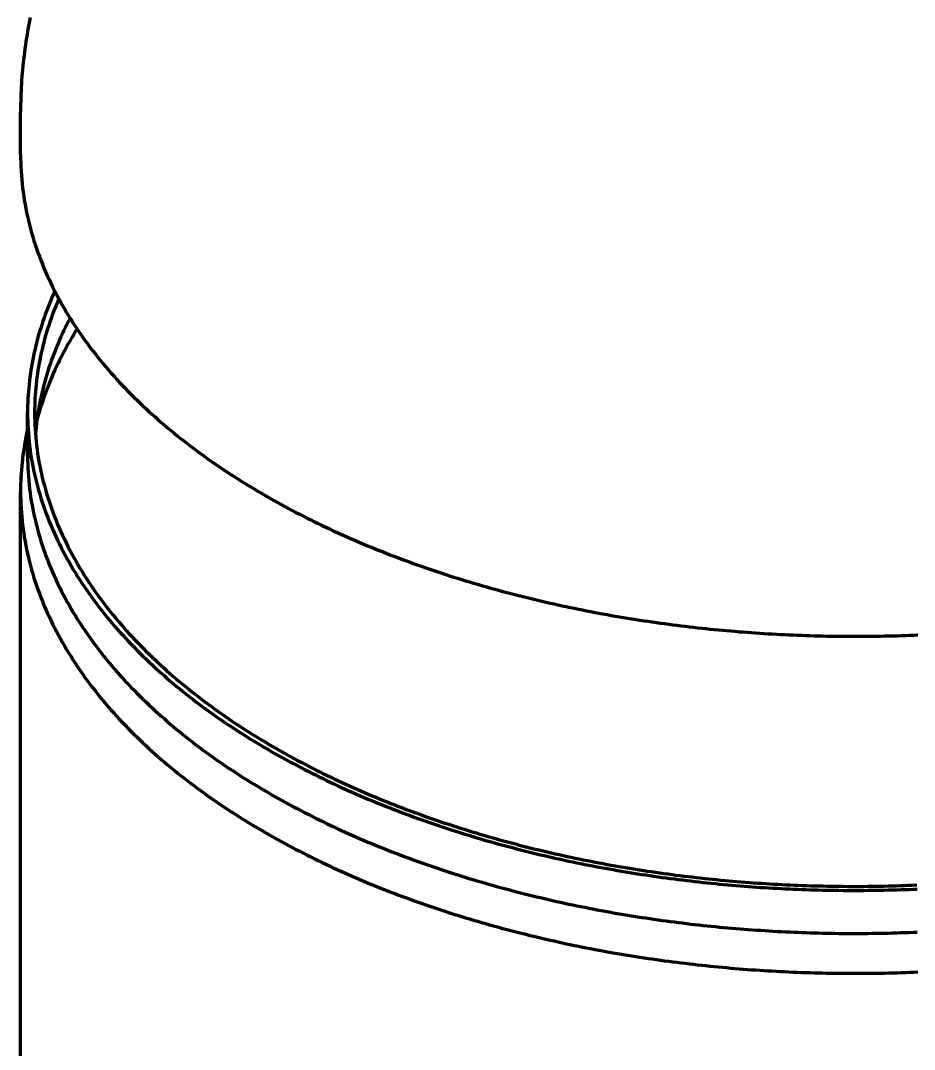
# Model space of a CAD drawing. Header units: millimetres. Extents: x 0 to 594, y 0 to 420.
# Drawn here: x 207.09 to 227.46, y 209 to 232.43 of the extents above; entities that cross this region are included whole.
import ezdxf

# ---------------------------------------------------------------- set-up
doc = ezdxf.new("R2010")
doc.units = ezdxf.units.MM
doc.layers.add('01-VISIBLE', color=7, linetype='CONTINUOUS', lineweight=70)

msp = doc.modelspace()

# ---------------------------------------------------------------- linework, layer by layer
at = {"layer": '01-VISIBLE'}
for p, q in [((207.091, 229.378), (207.091, 230.357)), ((207.251, 222.518), (207.251, 223.498)), ((207.251, 223.135), (207.213, 222.942)), ((207.091, 205.863), (207.091, 221.701))]:
    msp.add_line(p, q, dxfattribs=at)
for points in [[(207.313, 232.503), (207.297, 232.425), (207.282, 232.346), (207.267, 232.267), (207.253, 232.189), (207.239, 232.11), (207.226, 232.031), (207.214, 231.952), (207.202, 231.873), (207.19, 231.793), (207.18, 231.714), (207.17, 231.635), (207.16, 231.555), (207.151, 231.476), (207.143, 231.396), (207.135, 231.316), (207.128, 231.237), (207.122, 231.157), (207.116, 231.077), (207.111, 230.997), (207.106, 230.917), (207.102, 230.837), (207.099, 230.757), (207.096, 230.677), (207.094, 230.597), (207.093, 230.517), (207.092, 230.437), (207.091, 230.357)], [(207.091, 229.378), (207.092, 229.283), (207.094, 229.188), (207.098, 229.093), (207.103, 228.999), (207.109, 228.904), (207.117, 228.809), (207.126, 228.715), (207.137, 228.621), (207.149, 228.527), (207.162, 228.433), (207.177, 228.339), (207.193, 228.246), (207.21, 228.153), (207.229, 228.06), (207.249, 227.967), (207.27, 227.875), (207.293, 227.783), (207.317, 227.691), (207.343, 227.6), (207.369, 227.508), (207.397, 227.418), (207.426, 227.328), (207.456, 227.238), (207.488, 227.148), (207.52, 227.059), (207.554, 226.971), (207.589, 226.883), (207.625, 226.795), (207.663, 226.708), (207.701, 226.621), (207.74, 226.535), (207.781, 226.449), (207.822, 226.364), (207.865, 226.279), (207.909, 226.195), (207.953, 226.111), (207.999, 226.028), (208.045, 225.945), (208.093, 225.863), (208.141, 225.782), (208.19, 225.701), (208.241, 225.62), (208.292, 225.54), (208.344, 225.461), (208.396, 225.382), (208.45, 225.304), (208.504, 225.226), (208.559, 225.149), (208.615, 225.073), (208.672, 224.997), (208.73, 224.921), (208.788, 224.847), (208.847, 224.772), (208.906, 224.699), (208.967, 224.625), (209.028, 224.553), (209.089, 224.481), (209.152, 224.409), (209.215, 224.338), (209.278, 224.268), (209.342, 224.198), (209.407, 224.129), (209.473, 224.06), (209.539, 223.992), (209.605, 223.925), (209.672, 223.858), (209.74, 223.791), (209.808, 223.725), (209.877, 223.66), (209.946, 223.595), (210.015, 223.531), (210.085, 223.467), (210.156, 223.404), (210.227, 223.341), (210.299, 223.279), (210.371, 223.217), (210.443, 223.156), (210.516, 223.095), (210.589, 223.035), (210.663, 222.975), (210.737, 222.916), (210.812, 222.858), (210.887, 222.799), (210.962, 222.742), (211.038, 222.685), (211.114, 222.628), (211.19, 222.572), (211.267, 222.516), (211.344, 222.461), (211.421, 222.406), (211.499, 222.352), (211.577, 222.298), (211.656, 222.245), (211.735, 222.192), (211.814, 222.14), (211.893, 222.088), (211.973, 222.037), (212.053, 221.986), (212.133, 221.935), (212.213, 221.885), (212.294, 221.836), (212.375, 221.787), (212.457, 221.738), (212.538, 221.69), (212.62, 221.642), (212.702, 221.594), (212.785, 221.547), (212.867, 221.501), (212.95, 221.455), (213.033, 221.409), (213.117, 221.364), (213.2, 221.319), (213.284, 221.275), (213.368, 221.231), (213.452, 221.187), (213.537, 221.144), (213.621, 221.101), (213.706, 221.059), (213.791, 221.017), (213.876, 220.975), (213.962, 220.934), (214.047, 220.893), (214.133, 220.853), (214.219, 220.813), (214.305, 220.774), (214.392, 220.734), (214.478, 220.696), (214.565, 220.657), (214.652, 220.619), (214.739, 220.581), (214.826, 220.544), (214.913, 220.507), (215.001, 220.471), (215.088, 220.435), (215.176, 220.399), (215.264, 220.363), (215.352, 220.328), (215.44, 220.294), (215.529, 220.259), (215.617, 220.225), (215.706, 220.192), (215.795, 220.158), (215.884, 220.125), (215.973, 220.093), (216.062, 220.061), (216.151, 220.029), (216.241, 219.997), (216.33, 219.966), (216.42, 219.935), (216.51, 219.905), (216.6, 219.875), (216.69, 219.845), (216.78, 219.816), (216.87, 219.786), (216.96, 219.758), (217.051, 219.729), (217.141, 219.701), (217.232, 219.673), (217.323, 219.646), (217.414, 219.619), (217.505, 219.592), (217.596, 219.566), (217.687, 219.539), (217.778, 219.514), (217.869, 219.488), (217.961, 219.463), (218.052, 219.438), (218.144, 219.414), (218.236, 219.389), (218.327, 219.366), (218.419, 219.342), (218.511, 219.319), (218.603, 219.296), (218.695, 219.273), (218.787, 219.251), (218.88, 219.229), (218.972, 219.207), (219.064, 219.186), (219.157, 219.165), (219.249, 219.144), (219.342, 219.123), (219.434, 219.103), (219.527, 219.083), (219.62, 219.064), (219.713, 219.045), (219.806, 219.026), (219.899, 219.007), (219.992, 218.989), (220.085, 218.971), (220.178, 218.953), (220.271, 218.935), (220.364, 218.918), (220.458, 218.901), (220.551, 218.885), (220.644, 218.868), (220.738, 218.852), (220.831, 218.837), (220.925, 218.821), (221.019, 218.806), (221.112, 218.791), (221.206, 218.777), (221.3, 218.763), (221.393, 218.749), (221.487, 218.735), (221.581, 218.721), (221.675, 218.708), (221.769, 218.696), (221.863, 218.683), (221.957, 218.671), (222.051, 218.659), (222.145, 218.647), (222.239, 218.636), (222.333, 218.625), (222.428, 218.614), (222.522, 218.603), (222.616, 218.593), (222.71, 218.583), (222.805, 218.573), (222.899, 218.564), (222.994, 218.555), (223.088, 218.546), (223.182, 218.537), (223.277, 218.529), (223.371, 218.521), (223.466, 218.513), (223.56, 218.506), (223.655, 218.499), (223.749, 218.492), (223.844, 218.485), (223.939, 218.479), (224.033, 218.473), (224.128, 218.467), (224.223, 218.461), (224.317, 218.456), (224.412, 218.451), (224.507, 218.446), (224.601, 218.442), (224.696, 218.438), (224.791, 218.434), (224.886, 218.43), (224.98, 218.427), (225.075, 218.424), (225.17, 218.421), (225.265, 218.418), (225.359, 218.416), (225.454, 218.414), (225.549, 218.412), (225.644, 218.411), (225.739, 218.41), (225.833, 218.409), (225.928, 218.408), (226.023, 218.408), (226.118, 218.408), (226.213, 218.408), (226.308, 218.409), (226.402, 218.409), (226.497, 218.41), (226.592, 218.412), (226.687, 218.413), (226.782, 218.415), (226.876, 218.417), (226.971, 218.42), (227.066, 218.422), (227.161, 218.425), (227.255, 218.429), (227.35, 218.432), (227.445, 218.436), (227.54, 218.44)], [(207.872, 226.266), (207.838, 226.192), (207.806, 226.117), (207.774, 226.041), (207.743, 225.966), (207.713, 225.89), (207.683, 225.814), (207.655, 225.737), (207.627, 225.66), (207.601, 225.583), (207.575, 225.505), (207.55, 225.428), (207.526, 225.349), (207.503, 225.271), (207.481, 225.192), (207.46, 225.113), (207.44, 225.034), (207.421, 224.955), (207.403, 224.875), (207.386, 224.795), (207.37, 224.715), (207.355, 224.635), (207.34, 224.555), (207.327, 224.474), (207.315, 224.393), (207.304, 224.312), (207.294, 224.231), (207.285, 224.15), (207.277, 224.069), (207.27, 223.987), (207.265, 223.906), (207.26, 223.824), (207.256, 223.743), (207.253, 223.661), (207.252, 223.579), (207.251, 223.498)], [(207.961, 226.096), (207.93, 226.021), (207.899, 225.946), (207.869, 225.871), (207.84, 225.795), (207.812, 225.719), (207.785, 225.643), (207.758, 225.566), (207.733, 225.49), (207.708, 225.412), (207.684, 225.335), (207.662, 225.257), (207.64, 225.179), (207.619, 225.101), (207.599, 225.022), (207.58, 224.943), (207.562, 224.864), (207.545, 224.785), (207.529, 224.706), (207.514, 224.626), (207.5, 224.546), (207.487, 224.466), (207.475, 224.386), (207.464, 224.306), (207.454, 224.225), (207.445, 224.145), (207.437, 224.064), (207.43, 223.983), (207.424, 223.903), (207.42, 223.822), (207.416, 223.741), (207.413, 223.66), (207.412, 223.579), (207.411, 223.498)], [(208.219, 225.655), (208.181, 225.582), (208.144, 225.509), (208.108, 225.436), (208.073, 225.362), (208.038, 225.288), (208.004, 225.214), (207.971, 225.139), (207.939, 225.064), (207.908, 224.988), (207.878, 224.912), (207.848, 224.836), (207.819, 224.76), (207.792, 224.683), (207.765, 224.606), (207.739, 224.528), (207.714, 224.45), (207.69, 224.372), (207.666, 224.294), (207.644, 224.215), (207.623, 224.136), (207.603, 224.057), (207.583, 223.978), (207.565, 223.898), (207.548, 223.818), (207.531, 223.738)], [(208.379, 225.408), (208.336, 225.339), (208.294, 225.27), (208.252, 225.2), (208.212, 225.13), (208.171, 225.059), (208.132, 224.988), (208.093, 224.917), (208.055, 224.845), (208.018, 224.773), (207.981, 224.7), (207.946, 224.627), (207.911, 224.554), (207.876, 224.48), (207.843, 224.406), (207.81, 224.332), (207.779, 224.257), (207.748, 224.182), (207.718, 224.106), (207.688, 224.031), (207.66, 223.955), (207.632, 223.878), (207.606, 223.801), (207.58, 223.724), (207.555, 223.647), (207.531, 223.57), (207.508, 223.492), (207.486, 223.413), (207.465, 223.335)], [(207.531, 223.738), (207.516, 223.658), (207.502, 223.577), (207.488, 223.496), (207.476, 223.415), (207.465, 223.334), (207.455, 223.252), (207.446, 223.171), (207.438, 223.089), (207.431, 223.008)], [(207.251, 223.498), (207.252, 223.404), (207.254, 223.31), (207.258, 223.216), (207.263, 223.122), (207.269, 223.028), (207.277, 222.934), (207.286, 222.841), (207.296, 222.747), (207.308, 222.654), (207.321, 222.561), (207.336, 222.468), (207.352, 222.375), (207.369, 222.283), (207.388, 222.191), (207.408, 222.099), (207.429, 222.007), (207.452, 221.916), (207.475, 221.825), (207.5, 221.735), (207.527, 221.644), (207.554, 221.554), (207.583, 221.465), (207.613, 221.376), (207.644, 221.287), (207.677, 221.199), (207.71, 221.111), (207.745, 221.024), (207.781, 220.937), (207.818, 220.85), (207.856, 220.764), (207.895, 220.679), (207.935, 220.594), (207.976, 220.509), (208.019, 220.425), (208.062, 220.342), (208.106, 220.259), (208.151, 220.176), (208.197, 220.094), (208.244, 220.013), (208.292, 219.932), (208.341, 219.852), (208.391, 219.772), (208.442, 219.693), (208.493, 219.614), (208.545, 219.536), (208.598, 219.458), (208.652, 219.381), (208.707, 219.305), (208.763, 219.229), (208.819, 219.154), (208.876, 219.079), (208.934, 219.005), (208.992, 218.931), (209.051, 218.858), (209.111, 218.785), (209.171, 218.714), (209.233, 218.642), (209.294, 218.571), (209.357, 218.501), (209.42, 218.431), (209.484, 218.362), (209.548, 218.293), (209.613, 218.225), (209.678, 218.158), (209.744, 218.091), (209.81, 218.024), (209.877, 217.958), (209.945, 217.893), (210.013, 217.828), (210.082, 217.764), (210.151, 217.7), (210.22, 217.637), (210.29, 217.574), (210.361, 217.512), (210.432, 217.45), (210.503, 217.389), (210.575, 217.328), (210.647, 217.268), (210.72, 217.208), (210.793, 217.149), (210.867, 217.091), (210.94, 217.032), (211.015, 216.975), (211.089, 216.918), (211.164, 216.861), (211.24, 216.805), (211.316, 216.749), (211.392, 216.694), (211.468, 216.639), (211.545, 216.585), (211.622, 216.531), (211.7, 216.478), (211.777, 216.425), (211.855, 216.373), (211.934, 216.321), (212.013, 216.27), (212.092, 216.219), (212.171, 216.168), (212.25, 216.118), (212.33, 216.068), (212.41, 216.019), (212.491, 215.971), (212.572, 215.922), (212.652, 215.874), (212.734, 215.827), (212.815, 215.78), (212.897, 215.733), (212.979, 215.687), (213.061, 215.642), (213.143, 215.596), (213.226, 215.551), (213.309, 215.507), (213.392, 215.463), (213.475, 215.419), (213.559, 215.376), (213.642, 215.333), (213.726, 215.291), (213.81, 215.249), (213.895, 215.207), (213.979, 215.166), (214.064, 215.125), (214.149, 215.085), (214.234, 215.045), (214.319, 215.005), (214.405, 214.966), (214.49, 214.927), (214.576, 214.889), (214.662, 214.851), (214.748, 214.813), (214.834, 214.776), (214.921, 214.739), (215.007, 214.702), (215.094, 214.666), (215.181, 214.63), (215.268, 214.594), (215.355, 214.559), (215.443, 214.525), (215.53, 214.49), (215.618, 214.456), (215.706, 214.422), (215.794, 214.389), (215.882, 214.356), (215.97, 214.323), (216.058, 214.291), (216.146, 214.259), (216.235, 214.228), (216.324, 214.196), (216.413, 214.166), (216.501, 214.135), (216.59, 214.105), (216.68, 214.075), (216.769, 214.045), (216.858, 214.016), (216.948, 213.987), (217.037, 213.959), (217.127, 213.931), (217.217, 213.903), (217.307, 213.875), (217.397, 213.848), (217.487, 213.821), (217.577, 213.795), (217.667, 213.768), (217.758, 213.742), (217.848, 213.717), (217.939, 213.692), (218.029, 213.667), (218.12, 213.642), (218.211, 213.618), (218.302, 213.594), (218.393, 213.57), (218.484, 213.547), (218.575, 213.524), (218.666, 213.501), (218.758, 213.478), (218.849, 213.456), (218.94, 213.434), (219.032, 213.413), (219.123, 213.392), (219.215, 213.371), (219.307, 213.35), (219.399, 213.33), (219.491, 213.31), (219.582, 213.29), (219.674, 213.271), (219.767, 213.252), (219.859, 213.233), (219.951, 213.214), (220.043, 213.196), (220.135, 213.178), (220.228, 213.161), (220.32, 213.143), (220.413, 213.126), (220.505, 213.11), (220.598, 213.093), (220.69, 213.077), (220.783, 213.061), (220.876, 213.046), (220.968, 213.03), (221.061, 213.015), (221.154, 213.001), (221.247, 212.986), (221.34, 212.972), (221.433, 212.958), (221.526, 212.945), (221.619, 212.931), (221.712, 212.918), (221.805, 212.906), (221.899, 212.893), (221.992, 212.881), (222.085, 212.869), (222.178, 212.858), (222.272, 212.846), (222.365, 212.835), (222.459, 212.825), (222.552, 212.814), (222.645, 212.804), (222.739, 212.794), (222.832, 212.784), (222.926, 212.775), (223.02, 212.766), (223.113, 212.757), (223.207, 212.749), (223.3, 212.74), (223.394, 212.732), (223.488, 212.725), (223.582, 212.717), (223.675, 212.71), (223.769, 212.703), (223.863, 212.697), (223.957, 212.69), (224.051, 212.684), (224.144, 212.679), (224.238, 212.673), (224.332, 212.668), (224.426, 212.663), (224.52, 212.658), (224.614, 212.654), (224.708, 212.65), (224.802, 212.646), (224.896, 212.642), (224.99, 212.639), (225.084, 212.636), (225.178, 212.633), (225.272, 212.631), (225.366, 212.628), (225.46, 212.627), (225.554, 212.625), (225.648, 212.623), (225.742, 212.622), (225.836, 212.621), (225.93, 212.621), (226.024, 212.62), (226.118, 212.62), (226.212, 212.621), (226.306, 212.621), (226.4, 212.622), (226.494, 212.623), (226.588, 212.624), (226.682, 212.626), (226.776, 212.628), (226.87, 212.63), (226.964, 212.632), (227.058, 212.635), (227.152, 212.638), (227.246, 212.641), (227.34, 212.644), (227.434, 212.648), (227.527, 212.652)], [(207.411, 223.498), (207.412, 223.404), (207.414, 223.311), (207.418, 223.218), (207.422, 223.125), (207.429, 223.032), (207.436, 222.939), (207.445, 222.846), (207.456, 222.754), (207.468, 222.661), (207.481, 222.569), (207.495, 222.477), (207.511, 222.385), (207.528, 222.293), (207.547, 222.202), (207.566, 222.111), (207.587, 222.02), (207.61, 221.93), (207.633, 221.839), (207.658, 221.75), (207.684, 221.66), (207.712, 221.571), (207.74, 221.482), (207.77, 221.394), (207.801, 221.306), (207.833, 221.218), (207.866, 221.131), (207.901, 221.045), (207.936, 220.958), (207.973, 220.873), (208.011, 220.787), (208.049, 220.703), (208.089, 220.618), (208.13, 220.535), (208.172, 220.451), (208.215, 220.369), (208.259, 220.286), (208.303, 220.205), (208.349, 220.123), (208.396, 220.043), (208.443, 219.962), (208.492, 219.883), (208.541, 219.804), (208.591, 219.725), (208.642, 219.647), (208.694, 219.57), (208.747, 219.493), (208.8, 219.416), (208.855, 219.341), (208.91, 219.265), (208.966, 219.191), (209.022, 219.117), (209.079, 219.043), (209.137, 218.97), (209.196, 218.897), (209.255, 218.826), (209.315, 218.754), (209.376, 218.683), (209.437, 218.613), (209.499, 218.543), (209.561, 218.474), (209.625, 218.406), (209.688, 218.338), (209.753, 218.27), (209.817, 218.203), (209.883, 218.137), (209.949, 218.071), (210.015, 218.005), (210.082, 217.94), (210.15, 217.876), (210.218, 217.812), (210.286, 217.749), (210.355, 217.686), (210.424, 217.624), (210.494, 217.563), (210.565, 217.501), (210.636, 217.441), (210.707, 217.381), (210.778, 217.321), (210.85, 217.262), (210.923, 217.203), (210.996, 217.145), (211.069, 217.087), (211.143, 217.03), (211.217, 216.974), (211.291, 216.917), (211.366, 216.862), (211.441, 216.807), (211.517, 216.752), (211.592, 216.698), (211.669, 216.644), (211.745, 216.591), (211.822, 216.538), (211.899, 216.485), (211.976, 216.433), (212.054, 216.382), (212.132, 216.331), (212.21, 216.28), (212.289, 216.23), (212.368, 216.181), (212.447, 216.132), (212.527, 216.083), (212.606, 216.034), (212.686, 215.987), (212.767, 215.939), (212.847, 215.892), (212.928, 215.846), (213.009, 215.799), (213.09, 215.754), (213.172, 215.708), (213.253, 215.663), (213.335, 215.619), (213.417, 215.575), (213.5, 215.531), (213.582, 215.488), (213.665, 215.445), (213.748, 215.403), (213.831, 215.361), (213.915, 215.319), (213.998, 215.278), (214.082, 215.237), (214.166, 215.196), (214.25, 215.156), (214.335, 215.117), (214.419, 215.077), (214.504, 215.039), (214.589, 215), (214.674, 214.962), (214.759, 214.924), (214.844, 214.887), (214.93, 214.85), (215.016, 214.813), (215.102, 214.777), (215.188, 214.741), (215.274, 214.705), (215.36, 214.67), (215.446, 214.635), (215.533, 214.601), (215.62, 214.567), (215.707, 214.533), (215.794, 214.499), (215.881, 214.466), (215.968, 214.434), (216.056, 214.401), (216.143, 214.369), (216.231, 214.338), (216.319, 214.306), (216.407, 214.275), (216.495, 214.245), (216.583, 214.214), (216.671, 214.185), (216.76, 214.155), (216.848, 214.126), (216.937, 214.097), (217.025, 214.068), (217.114, 214.04), (217.203, 214.012), (217.292, 213.984), (217.381, 213.957), (217.471, 213.93), (217.56, 213.903), (217.649, 213.877), (217.739, 213.851), (217.828, 213.825), (217.918, 213.8), (218.008, 213.775), (218.098, 213.75), (218.188, 213.726), (218.278, 213.702), (218.368, 213.678), (218.458, 213.654), (218.548, 213.631), (218.639, 213.608), (218.729, 213.586), (218.82, 213.563), (218.91, 213.541), (219.001, 213.52), (219.092, 213.499), (219.183, 213.477), (219.274, 213.457), (219.364, 213.436), (219.456, 213.416), (219.547, 213.396), (219.638, 213.377), (219.729, 213.358), (219.82, 213.339), (219.912, 213.32), (220.003, 213.302), (220.094, 213.284), (220.186, 213.266), (220.278, 213.248), (220.369, 213.231), (220.461, 213.214), (220.553, 213.198), (220.644, 213.181), (220.736, 213.165), (220.828, 213.15), (220.92, 213.134), (221.012, 213.119), (221.104, 213.104), (221.196, 213.09), (221.288, 213.075), (221.38, 213.061), (221.473, 213.048), (221.565, 213.034), (221.657, 213.021), (221.749, 213.008), (221.842, 212.996), (221.934, 212.983), (222.027, 212.971), (222.119, 212.959), (222.212, 212.948), (222.304, 212.937), (222.397, 212.926), (222.489, 212.915), (222.582, 212.905), (222.675, 212.895), (222.767, 212.885), (222.86, 212.875), (222.953, 212.866), (223.046, 212.857), (223.138, 212.848), (223.231, 212.84), (223.324, 212.832), (223.417, 212.824), (223.51, 212.816), (223.603, 212.809), (223.696, 212.802), (223.789, 212.795), (223.882, 212.788), (223.975, 212.782), (224.068, 212.776), (224.161, 212.771), (224.254, 212.765), (224.347, 212.76), (224.44, 212.755), (224.533, 212.75), (224.626, 212.746), (224.72, 212.742), (224.813, 212.738), (224.906, 212.735), (224.999, 212.731), (225.092, 212.728), (225.185, 212.725), (225.279, 212.723), (225.372, 212.721), (225.465, 212.719), (225.558, 212.717), (225.651, 212.716), (225.745, 212.715), (225.838, 212.714), (225.931, 212.713), (226.024, 212.713), (226.117, 212.713), (226.211, 212.713), (226.304, 212.713), (226.397, 212.714), (226.49, 212.715), (226.584, 212.717), (226.677, 212.718), (226.77, 212.72), (226.863, 212.722), (226.956, 212.724), (227.05, 212.727), (227.143, 212.73), (227.236, 212.733), (227.329, 212.736), (227.422, 212.74), (227.515, 212.744)], [(207.213, 222.942), (207.198, 222.861), (207.183, 222.779), (207.17, 222.697), (207.157, 222.614), (207.146, 222.532), (207.135, 222.449), (207.126, 222.366), (207.118, 222.283), (207.111, 222.2), (207.105, 222.117), (207.1, 222.034), (207.096, 221.951), (207.093, 221.868), (207.092, 221.785), (207.091, 221.701)], [(207.251, 222.518), (207.252, 222.424), (207.254, 222.33), (207.258, 222.236), (207.263, 222.142), (207.269, 222.048), (207.277, 221.955), (207.286, 221.861), (207.296, 221.768), (207.308, 221.674), (207.321, 221.581), (207.336, 221.488), (207.352, 221.396), (207.369, 221.303), (207.388, 221.211), (207.408, 221.119), (207.429, 221.028), (207.452, 220.936), (207.475, 220.845), (207.5, 220.755), (207.527, 220.664), (207.554, 220.575), (207.583, 220.485), (207.613, 220.396), (207.644, 220.307), (207.677, 220.219), (207.71, 220.131), (207.745, 220.044), (207.781, 219.957), (207.818, 219.87), (207.856, 219.784), (207.895, 219.699), (207.935, 219.614), (207.976, 219.529), (208.019, 219.445), (208.062, 219.362), (208.106, 219.279), (208.151, 219.196), (208.197, 219.115), (208.244, 219.033), (208.292, 218.952), (208.341, 218.872), (208.391, 218.792), (208.442, 218.713), (208.493, 218.634), (208.545, 218.556), (208.598, 218.479), (208.652, 218.402), (208.707, 218.325), (208.763, 218.249), (208.819, 218.174), (208.876, 218.099), (208.934, 218.025), (208.992, 217.951), (209.051, 217.878), (209.111, 217.806), (209.171, 217.734), (209.233, 217.662), (209.294, 217.591), (209.357, 217.521), (209.42, 217.451), (209.484, 217.382), (209.548, 217.314), (209.613, 217.245), (209.678, 217.178), (209.744, 217.111), (209.81, 217.044), (209.877, 216.978), (209.945, 216.913), (210.013, 216.848), (210.082, 216.784), (210.151, 216.72), (210.22, 216.657), (210.29, 216.594), (210.361, 216.532), (210.432, 216.47), (210.503, 216.409), (210.575, 216.348), (210.647, 216.288), (210.72, 216.229), (210.793, 216.169), (210.867, 216.111), (210.94, 216.053), (211.015, 215.995), (211.089, 215.938), (211.164, 215.881), (211.24, 215.825), (211.316, 215.769), (211.392, 215.714), (211.468, 215.66), (211.545, 215.605), (211.622, 215.552), (211.7, 215.498), (211.777, 215.445), (211.855, 215.393), (211.934, 215.341), (212.013, 215.29), (212.092, 215.239), (212.171, 215.188), (212.25, 215.138), (212.33, 215.089), (212.41, 215.039), (212.491, 214.991), (212.572, 214.942), (212.652, 214.895), (212.734, 214.847), (212.815, 214.8), (212.897, 214.754), (212.979, 214.708), (213.061, 214.662), (213.143, 214.617), (213.226, 214.572), (213.309, 214.527), (213.392, 214.483), (213.475, 214.44), (213.559, 214.396), (213.642, 214.354), (213.726, 214.311), (213.81, 214.269), (213.895, 214.228), (213.979, 214.186), (214.064, 214.146), (214.149, 214.105), (214.234, 214.065), (214.319, 214.026), (214.405, 213.986), (214.49, 213.947), (214.576, 213.909), (214.662, 213.871), (214.748, 213.833), (214.834, 213.796), (214.921, 213.759), (215.007, 213.722), (215.094, 213.686), (215.181, 213.65), (215.268, 213.615), (215.355, 213.579), (215.443, 213.545), (215.53, 213.51), (215.618, 213.476), (215.706, 213.443), (215.794, 213.409), (215.882, 213.376), (215.97, 213.344), (216.058, 213.311), (216.146, 213.279), (216.235, 213.248), (216.324, 213.217), (216.413, 213.186), (216.501, 213.155), (216.59, 213.125), (216.68, 213.095), (216.769, 213.066), (216.858, 213.036), (216.948, 213.008), (217.037, 212.979), (217.127, 212.951), (217.217, 212.923), (217.307, 212.895), (217.397, 212.868), (217.487, 212.841), (217.577, 212.815), (217.667, 212.789), (217.758, 212.763), (217.848, 212.737), (217.939, 212.712), (218.029, 212.687), (218.12, 212.662), (218.211, 212.638), (218.302, 212.614), (218.393, 212.59), (218.484, 212.567), (218.575, 212.544), (218.666, 212.521), (218.758, 212.499), (218.849, 212.476), (218.94, 212.455), (219.032, 212.433), (219.123, 212.412), (219.215, 212.391), (219.307, 212.37), (219.399, 212.35), (219.491, 212.33), (219.582, 212.31), (219.674, 212.291), (219.767, 212.272), (219.859, 212.253), (219.951, 212.235), (220.043, 212.216), (220.135, 212.198), (220.228, 212.181), (220.32, 212.163), (220.413, 212.146), (220.505, 212.13), (220.598, 212.113), (220.69, 212.097), (220.783, 212.081), (220.876, 212.066), (220.968, 212.05), (221.061, 212.035), (221.154, 212.021), (221.247, 212.006), (221.34, 211.992), (221.433, 211.978), (221.526, 211.965), (221.619, 211.951), (221.712, 211.938), (221.805, 211.926), (221.899, 211.913), (221.992, 211.901), (222.085, 211.889), (222.178, 211.878), (222.272, 211.866), (222.365, 211.855), (222.459, 211.845), (222.552, 211.834), (222.645, 211.824), (222.739, 211.814), (222.832, 211.805), (222.926, 211.795), (223.02, 211.786), (223.113, 211.777), (223.207, 211.769), (223.3, 211.761), (223.394, 211.753), (223.488, 211.745), (223.582, 211.738), (223.675, 211.73), (223.769, 211.724), (223.863, 211.717), (223.957, 211.711), (224.051, 211.705), (224.144, 211.699), (224.238, 211.693), (224.332, 211.688), (224.426, 211.683), (224.52, 211.678), (224.614, 211.674), (224.708, 211.67), (224.802, 211.666), (224.896, 211.663), (224.99, 211.659), (225.084, 211.656), (225.178, 211.653), (225.272, 211.651), (225.366, 211.649), (225.46, 211.647), (225.554, 211.645), (225.648, 211.644), (225.742, 211.642), (225.836, 211.642), (225.93, 211.641), (226.024, 211.641), (226.118, 211.641), (226.212, 211.641), (226.306, 211.641), (226.4, 211.642), (226.494, 211.643), (226.588, 211.644), (226.682, 211.646), (226.776, 211.648), (226.87, 211.65), (226.964, 211.652), (227.058, 211.655), (227.152, 211.658), (227.246, 211.661), (227.34, 211.664), (227.434, 211.668), (227.527, 211.672)], [(207.091, 221.701), (207.092, 221.607), (207.094, 221.512), (207.098, 221.417), (207.103, 221.322), (207.109, 221.228), (207.117, 221.133), (207.126, 221.039), (207.137, 220.945), (207.149, 220.851), (207.162, 220.757), (207.177, 220.663), (207.193, 220.57), (207.21, 220.476), (207.229, 220.383), (207.249, 220.291), (207.27, 220.198), (207.293, 220.106), (207.317, 220.015), (207.343, 219.923), (207.369, 219.832), (207.397, 219.742), (207.426, 219.651), (207.456, 219.562), (207.488, 219.472), (207.52, 219.383), (207.554, 219.294), (207.589, 219.206), (207.625, 219.119), (207.663, 219.031), (207.701, 218.945), (207.74, 218.859), (207.781, 218.773), (207.822, 218.688), (207.865, 218.603), (207.909, 218.519), (207.953, 218.435), (207.999, 218.352), (208.045, 218.269), (208.093, 218.187), (208.141, 218.106), (208.19, 218.025), (208.241, 217.944), (208.292, 217.864), (208.344, 217.785), (208.396, 217.706), (208.45, 217.628), (208.504, 217.55), (208.559, 217.473), (208.615, 217.397), (208.672, 217.321), (208.73, 217.245), (208.788, 217.17), (208.847, 217.096), (208.906, 217.022), (208.967, 216.949), (209.028, 216.877), (209.089, 216.805), (209.152, 216.733), (209.215, 216.662), (209.278, 216.592), (209.342, 216.522), (209.407, 216.453), (209.473, 216.384), (209.539, 216.316), (209.605, 216.248), (209.672, 216.181), (209.74, 216.115), (209.808, 216.049), (209.877, 215.984), (209.946, 215.919), (210.015, 215.854), (210.085, 215.791), (210.156, 215.727), (210.227, 215.665), (210.299, 215.602), (210.371, 215.541), (210.443, 215.479), (210.516, 215.419), (210.589, 215.359), (210.663, 215.299), (210.737, 215.24), (210.812, 215.181), (210.887, 215.123), (210.962, 215.066), (211.038, 215.008), (211.114, 214.952), (211.19, 214.896), (211.267, 214.84), (211.344, 214.785), (211.421, 214.73), (211.499, 214.676), (211.577, 214.622), (211.656, 214.569), (211.735, 214.516), (211.814, 214.464), (211.893, 214.412), (211.973, 214.361), (212.053, 214.31), (212.133, 214.259), (212.213, 214.209), (212.294, 214.159), (212.375, 214.11), (212.457, 214.062), (212.538, 214.013), (212.62, 213.966), (212.702, 213.918), (212.785, 213.871), (212.867, 213.825), (212.95, 213.779), (213.033, 213.733), (213.117, 213.688), (213.2, 213.643), (213.284, 213.598), (213.368, 213.554), (213.452, 213.511), (213.537, 213.468), (213.621, 213.425), (213.706, 213.383), (213.791, 213.341), (213.876, 213.299), (213.962, 213.258), (214.047, 213.217), (214.133, 213.177), (214.219, 213.137), (214.305, 213.097), (214.392, 213.058), (214.478, 213.019), (214.565, 212.981), (214.652, 212.943), (214.739, 212.905), (214.826, 212.868), (214.913, 212.831), (215.001, 212.794), (215.088, 212.758), (215.176, 212.723), (215.264, 212.687), (215.352, 212.652), (215.44, 212.617), (215.529, 212.583), (215.617, 212.549), (215.706, 212.515), (215.795, 212.482), (215.884, 212.449), (215.973, 212.417), (216.062, 212.384), (216.151, 212.353), (216.241, 212.321), (216.33, 212.29), (216.42, 212.259), (216.51, 212.229), (216.6, 212.199), (216.69, 212.169), (216.78, 212.139), (216.87, 212.11), (216.96, 212.081), (217.051, 212.053), (217.141, 212.025), (217.232, 211.997), (217.323, 211.97), (217.414, 211.943), (217.505, 211.916), (217.596, 211.889), (217.687, 211.863), (217.778, 211.837), (217.869, 211.812), (217.961, 211.787), (218.052, 211.762), (218.144, 211.737), (218.236, 211.713), (218.327, 211.689), (218.419, 211.666), (218.511, 211.643), (218.603, 211.62), (218.695, 211.597), (218.787, 211.575), (218.88, 211.553), (218.972, 211.531), (219.064, 211.51), (219.157, 211.488), (219.249, 211.468), (219.342, 211.447), (219.434, 211.427), (219.527, 211.407), (219.62, 211.388), (219.713, 211.368), (219.806, 211.349), (219.899, 211.331), (219.992, 211.312), (220.085, 211.294), (220.178, 211.277), (220.271, 211.259), (220.364, 211.242), (220.458, 211.225), (220.551, 211.208), (220.644, 211.192), (220.738, 211.176), (220.831, 211.16), (220.925, 211.145), (221.019, 211.13), (221.112, 211.115), (221.206, 211.101), (221.3, 211.086), (221.393, 211.072), (221.487, 211.059), (221.581, 211.045), (221.675, 211.032), (221.769, 211.019), (221.863, 211.007), (221.957, 210.995), (222.051, 210.983), (222.145, 210.971), (222.239, 210.96), (222.333, 210.948), (222.428, 210.938), (222.522, 210.927), (222.616, 210.917), (222.71, 210.907), (222.805, 210.897), (222.899, 210.888), (222.994, 210.879), (223.088, 210.87), (223.182, 210.861), (223.277, 210.853), (223.371, 210.845), (223.466, 210.837), (223.56, 210.829), (223.655, 210.822), (223.749, 210.815), (223.844, 210.809), (223.939, 210.802), (224.033, 210.796), (224.128, 210.79), (224.223, 210.785), (224.317, 210.78), (224.412, 210.775), (224.507, 210.77), (224.601, 210.766), (224.696, 210.761), (224.791, 210.757), (224.886, 210.754), (224.98, 210.75), (225.075, 210.747), (225.17, 210.745), (225.265, 210.742), (225.359, 210.74), (225.454, 210.738), (225.549, 210.736), (225.644, 210.735), (225.739, 210.734), (225.833, 210.733), (225.928, 210.732), (226.023, 210.732), (226.118, 210.732), (226.213, 210.732), (226.308, 210.732), (226.402, 210.733), (226.497, 210.734), (226.592, 210.736), (226.687, 210.737), (226.782, 210.739), (226.876, 210.741), (226.971, 210.743), (227.066, 210.746), (227.161, 210.749), (227.255, 210.752), (227.35, 210.756), (227.445, 210.76), (227.54, 210.764)]]:
    msp.add_lwpolyline(points, dxfattribs=at)

doc.saveas('drawing.dxf')
